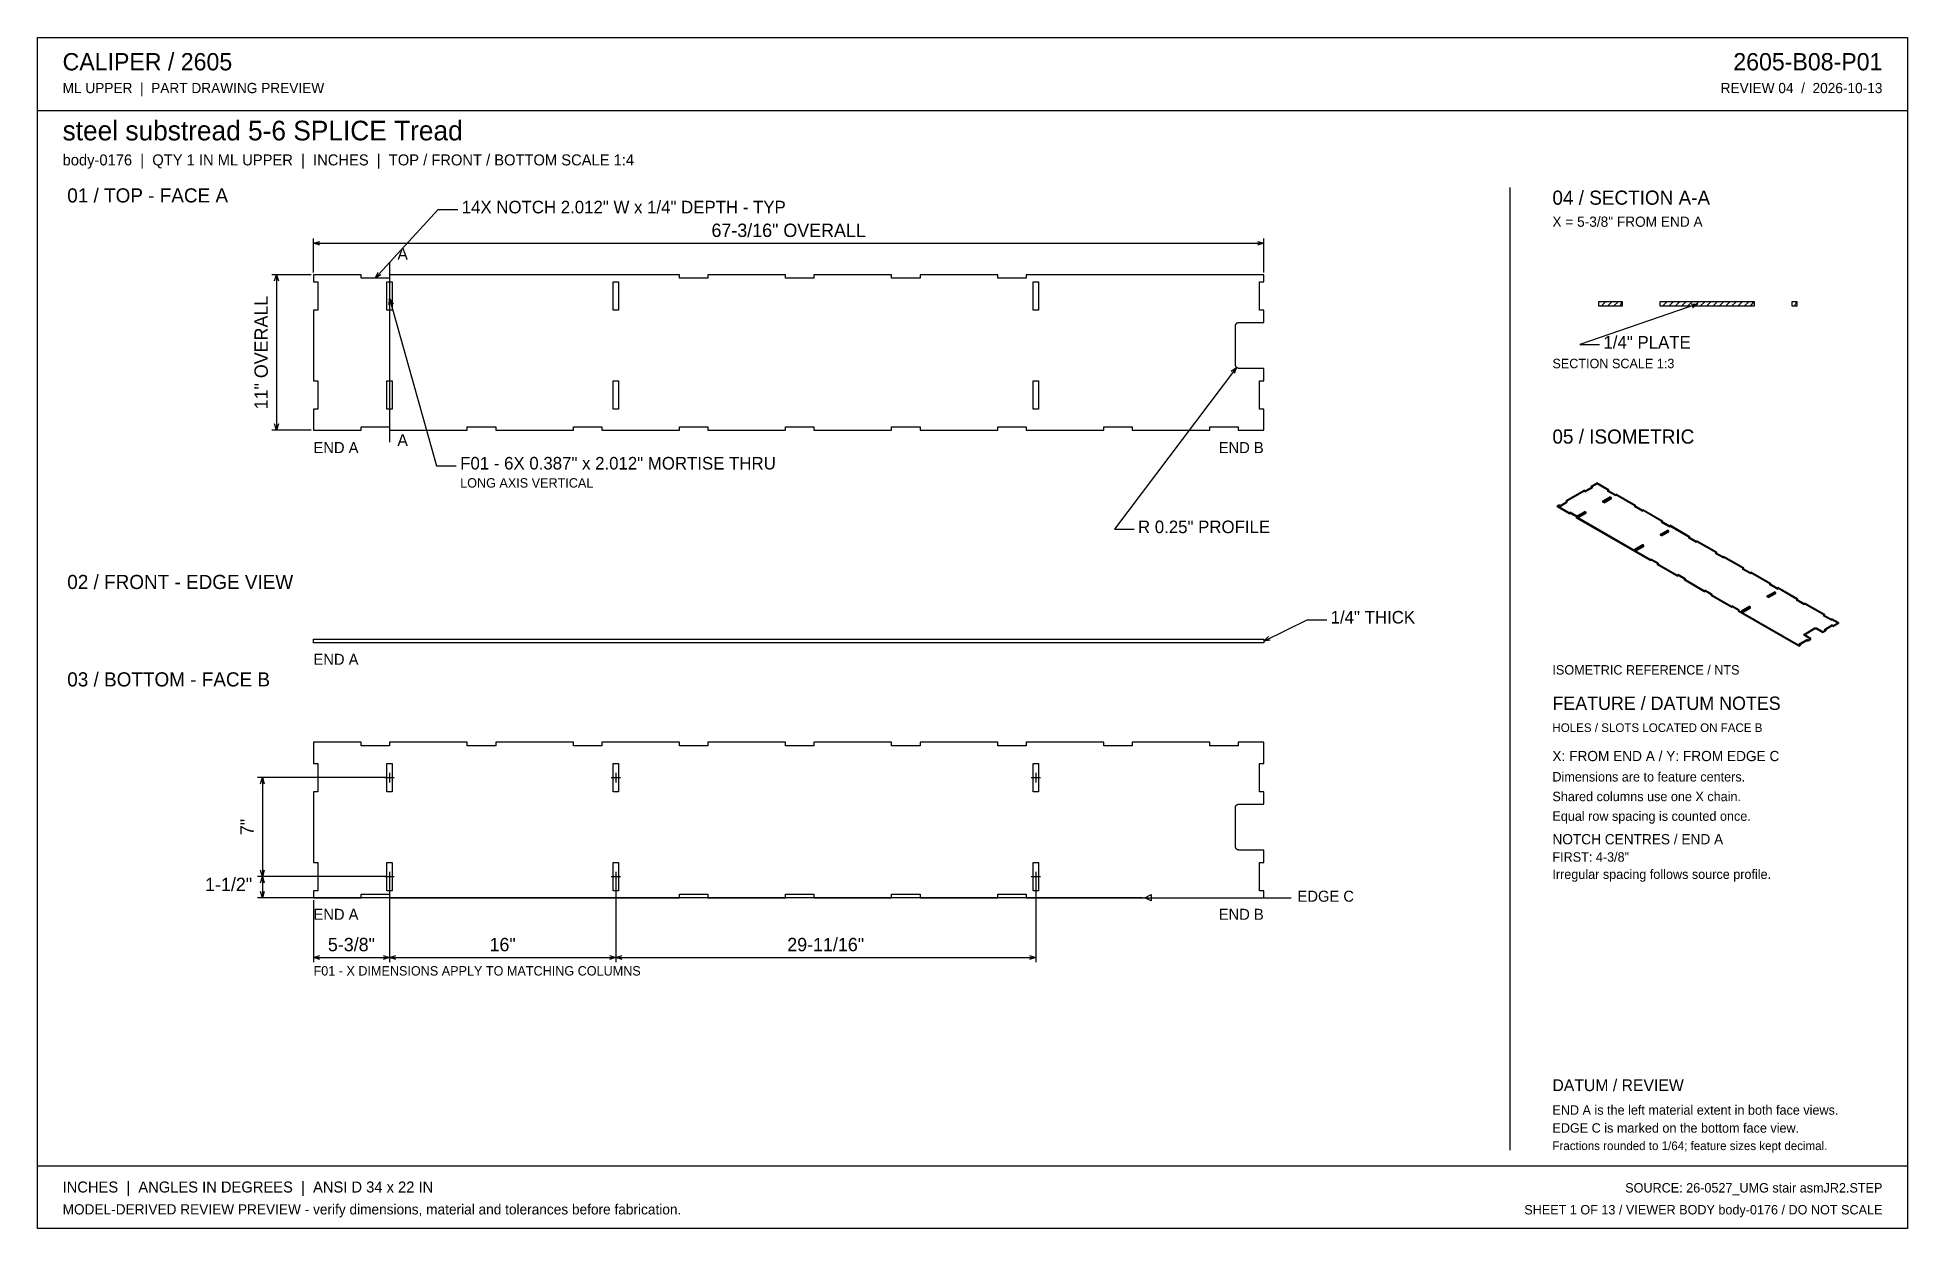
# Model space of a CAD drawing. Header units: inches. Extents: x 2 to 134, y 2 to 86.
import ezdxf
from ezdxf.enums import TextEntityAlignment as Align

# ---------------------------------------------------------------- set-up
doc = ezdxf.new("R2010")
doc.units = ezdxf.units.IN
doc.header["$MEASUREMENT"] = 0

msp = doc.modelspace()

# ---------------------------------------------------------------- linework, layer by layer
at = {"layer": 'ANNOTATION'}
for p, q in [((25.78, 69.08), (30.23, 73.94)), ((30.23, 73.94), (31.61, 73.94)), ((21.41, 69.5), (21.41, 71.89)), ((21.41, 71.56), (21.85, 71.69)), ((21.41, 71.56), (88.59, 71.56)), ((21.85, 71.42), (21.41, 71.56)), ((88.15, 71.69), (88.59, 71.56)), ((88.59, 71.56), (88.15, 71.42)), ((88.59, 69.5), (88.59, 71.89)), ((26.78, 70.22), (26.78, 57.5)), ((21.24, 69.33), (18.46, 69.33)), ((18.66, 68.89), (18.8, 69.33)), ((18.8, 69.33), (18.8, 58.33)), ((18.8, 69.33), (18.93, 68.89)), ((25.78, 69.08), (25.98, 69.51)), ((26.18, 69.32), (25.78, 69.08)), ((26.77, 67.17), (26.78, 67.64)), ((26.78, 67.64), (30.11, 55.83)), ((26.78, 67.64), (27.04, 67.25)), ((119.28, 67.28), (110.94, 64.39)), ((118.81, 67.26), (119.28, 67.28)), ((119.28, 67.28), (118.9, 67)), ((110.94, 64.39), (112.33, 64.39)), ((86.67, 62.78), (78.04, 51.33)), ((86.29, 62.51), (86.67, 62.78)), ((86.67, 62.78), (86.51, 62.34)), ((21.24, 58.33), (18.46, 58.33)), ((18.8, 58.33), (18.66, 58.78)), ((18.93, 58.78), (18.8, 58.33)), ((30.11, 55.83), (31.5, 55.83)), ((78.04, 51.33), (79.43, 51.33)), ((88.59, 43.43), (91.65, 44.94)), ((88.59, 43.43), (88.93, 43.75)), ((91.65, 44.94), (93.04, 44.94)), ((89.05, 43.5), (88.59, 43.43)), ((26.61, 33.78), (17.46, 33.78)), ((17.66, 33.33), (17.8, 33.78)), ((17.8, 33.78), (17.8, 26.78)), ((17.8, 33.78), (17.93, 33.33)), ((26.45, 33.78), (27.11, 33.78)), ((26.78, 34.11), (26.78, 33.44)), ((42.45, 33.78), (43.11, 33.78)), ((42.78, 34.11), (42.78, 33.44)), ((72.14, 33.78), (72.8, 33.78)), ((72.47, 34.11), (72.47, 33.44)), ((26.61, 26.78), (17.46, 26.78)), ((26.61, 26.78), (17.46, 26.78)), ((17.8, 26.78), (17.66, 27.22)), ((17.66, 26.33), (17.8, 26.78)), ((17.93, 27.22), (17.8, 26.78)), ((17.8, 26.78), (17.8, 25.28)), ((17.8, 26.78), (17.93, 26.33)), ((26.45, 26.78), (27.11, 26.78)), ((26.78, 27.11), (26.78, 26.44)), ((26.78, 26.61), (26.78, 20.72)), ((26.78, 26.61), (26.78, 20.72)), ((42.45, 26.78), (43.11, 26.78)), ((42.78, 27.11), (42.78, 26.44)), ((42.78, 26.61), (42.78, 20.72)), ((42.78, 26.61), (42.78, 20.72)), ((72.14, 26.78), (72.8, 26.78)), ((72.47, 27.11), (72.47, 26.44)), ((72.47, 26.61), (72.47, 20.72)), ((80.02, 25.28), (17.46, 25.28)), ((17.8, 25.28), (17.66, 25.72)), ((17.93, 25.72), (17.8, 25.28)), ((80.19, 25.28), (80.63, 25.5)), ((80.19, 25.28), (90.54, 25.28)), ((80.63, 25.06), (80.19, 25.28)), ((80.63, 25.5), (80.63, 25.06)), ((21.41, 25.11), (21.41, 20.72)), ((21.41, 21.06), (21.85, 21.19)), ((26.34, 21.19), (26.78, 21.06)), ((26.78, 21.06), (27.23, 21.19)), ((42.34, 21.19), (42.78, 21.06)), ((42.78, 21.06), (43.23, 21.19)), ((72.02, 21.19), (72.47, 21.06)), ((21.41, 21.06), (26.78, 21.06)), ((21.85, 20.92), (21.41, 21.06)), ((26.78, 21.06), (26.34, 20.92)), ((26.78, 21.06), (42.78, 21.06)), ((27.23, 20.92), (26.78, 21.06)), ((42.78, 21.06), (42.34, 20.92)), ((42.78, 21.06), (72.47, 21.06)), ((43.23, 20.92), (42.78, 21.06)), ((72.47, 21.06), (72.02, 20.92))]:
    msp.add_line(p, q, dxfattribs=at)
at = {"layer": 'OUTLINE'}
for p, q in [((1.89, 86.11), (134.11, 86.11)), ((1.89, 1.89), (1.89, 86.11)), ((134.11, 86.11), (134.11, 1.89)), ((1.89, 80.94), (134.11, 80.94)), ((106, 75.5), (106, 7.44)), ((24.78, 69.33), (21.41, 69.33)), ((21.41, 69.33), (21.41, 68.84)), ((21.41, 68.84), (21.72, 68.84)), ((21.72, 68.84), (21.72, 66.83)), ((24.78, 69.08), (24.78, 69.33)), ((26.79, 69.08), (24.78, 69.08)), ((26.59, 66.83), (26.59, 68.84)), ((26.59, 68.84), (26.97, 68.84)), ((47.28, 69.33), (26.79, 69.33)), ((26.79, 69.33), (26.79, 69.08)), ((26.97, 68.84), (26.97, 66.83)), ((42.59, 66.83), (42.59, 68.84)), ((42.59, 68.84), (42.97, 68.84)), ((42.97, 68.84), (42.97, 66.83)), ((47.28, 69.08), (47.28, 69.33)), ((49.29, 69.08), (47.28, 69.08)), ((54.78, 69.33), (49.29, 69.33)), ((49.29, 69.33), (49.29, 69.08)), ((54.78, 69.08), (54.78, 69.33)), ((56.79, 69.08), (54.78, 69.08)), ((62.28, 69.33), (56.79, 69.33)), ((56.79, 69.33), (56.79, 69.08)), ((62.28, 69.08), (62.28, 69.33)), ((64.29, 69.08), (62.28, 69.08)), ((69.78, 69.33), (64.29, 69.33)), ((64.29, 69.33), (64.29, 69.08)), ((69.78, 69.08), (69.78, 69.33)), ((71.79, 69.08), (69.78, 69.08)), ((88.59, 69.33), (71.79, 69.33)), ((71.79, 69.33), (71.79, 69.08)), ((72.28, 66.83), (72.28, 68.84)), ((72.28, 68.84), (72.66, 68.84)), ((72.66, 68.84), (72.66, 66.83)), ((88.28, 66.83), (88.28, 68.84)), ((88.28, 68.84), (88.59, 68.84)), ((88.59, 68.84), (88.59, 69.33)), ((112.28, 67.44), (113.94, 67.44)), ((112.28, 67.11), (112.28, 67.44)), ((112.44, 67.11), (112.78, 67.44)), ((112.89, 67.11), (113.22, 67.44)), ((113.33, 67.11), (113.67, 67.44)), ((113.78, 67.11), (113.94, 67.44)), ((113.94, 67.44), (113.94, 67.11)), ((116.62, 67.44), (123.27, 67.44)), ((116.62, 67.11), (116.62, 67.44)), ((116.79, 67.11), (117.12, 67.44)), ((117.23, 67.11), (117.56, 67.44)), ((117.67, 67.11), (118.01, 67.44)), ((118.12, 67.11), (118.45, 67.44)), ((118.56, 67.11), (118.9, 67.44)), ((119.01, 67.11), (119.34, 67.44)), ((119.45, 67.11), (119.79, 67.44)), ((119.9, 67.11), (120.23, 67.44)), ((120.34, 67.11), (120.67, 67.44)), ((120.79, 67.11), (121.12, 67.44)), ((121.23, 67.11), (121.56, 67.44)), ((121.67, 67.11), (122.01, 67.44)), ((122.12, 67.11), (122.45, 67.44)), ((122.56, 67.11), (122.9, 67.44)), ((123.01, 67.11), (123.27, 67.44)), ((123.27, 67.44), (123.27, 67.11)), ((125.95, 67.44), (126.28, 67.44)), ((125.95, 67.11), (125.95, 67.44)), ((126.12, 67.11), (126.28, 67.44)), ((126.28, 67.44), (126.28, 67.11)), ((21.72, 66.83), (21.41, 66.83)), ((21.41, 66.83), (21.41, 61.84)), ((26.97, 66.83), (26.59, 66.83)), ((42.97, 66.83), (42.59, 66.83)), ((72.66, 66.83), (72.28, 66.83)), ((88.59, 66.83), (88.28, 66.83)), ((88.59, 65.96), (88.59, 66.83)), ((113.94, 67.11), (112.28, 67.11)), ((123.27, 67.11), (116.62, 67.11)), ((126.28, 67.11), (125.95, 67.11)), ((86.59, 65.73), (86.6, 65.74)), ((86.59, 65.72), (86.59, 65.73)), ((86.59, 65.73), (86.59, 65.73)), ((86.59, 65.71), (86.59, 65.72)), ((86.59, 62.96), (86.59, 65.71)), ((86.59, 65.71), (86.59, 65.71)), ((86.6, 65.78), (86.61, 65.79)), ((86.6, 65.77), (86.6, 65.78)), ((86.6, 65.78), (86.6, 65.78)), ((86.6, 65.76), (86.6, 65.77)), ((86.6, 65.75), (86.6, 65.76)), ((86.6, 65.76), (86.6, 65.76)), ((86.6, 65.74), (86.6, 65.75)), ((86.6, 65.75), (86.6, 65.75)), ((86.61, 65.8), (86.62, 65.81)), ((86.61, 65.79), (86.61, 65.8)), ((86.61, 65.8), (86.61, 65.8)), ((86.61, 65.79), (86.61, 65.79)), ((86.62, 65.82), (86.62, 65.83)), ((86.62, 65.83), (86.63, 65.83)), ((86.62, 65.81), (86.62, 65.82)), ((86.62, 65.82), (86.62, 65.82)), ((86.63, 65.84), (86.64, 65.85)), ((86.63, 65.83), (86.63, 65.84)), ((86.63, 65.84), (86.63, 65.84)), ((86.64, 65.85), (86.64, 65.86)), ((86.64, 65.86), (86.65, 65.86)), ((86.64, 65.85), (86.64, 65.85)), ((86.65, 65.87), (86.66, 65.88)), ((86.65, 65.86), (86.65, 65.87)), ((86.65, 65.87), (86.65, 65.87)), ((86.66, 65.88), (86.67, 65.89)), ((86.66, 65.88), (86.66, 65.88)), ((86.67, 65.89), (86.67, 65.89)), ((86.67, 65.89), (86.68, 65.89)), ((86.68, 65.89), (86.68, 65.9)), ((86.68, 65.9), (86.69, 65.9)), ((86.69, 65.9), (86.69, 65.91)), ((86.69, 65.91), (86.69, 65.91)), ((86.69, 65.91), (86.7, 65.91)), ((86.7, 65.91), (86.7, 65.92)), ((86.7, 65.92), (86.71, 65.92)), ((86.71, 65.92), (86.72, 65.92)), ((86.72, 65.92), (86.72, 65.93)), ((86.72, 65.93), (86.73, 65.93)), ((86.73, 65.93), (86.73, 65.93)), ((86.73, 65.93), (86.74, 65.93)), ((86.74, 65.93), (86.74, 65.94)), ((86.74, 65.94), (86.75, 65.94)), ((86.75, 65.94), (86.75, 65.94)), ((86.75, 65.94), (86.76, 65.94)), ((86.76, 65.94), (86.77, 65.95)), ((86.77, 65.95), (86.77, 65.95)), ((86.77, 65.95), (86.78, 65.95)), ((86.78, 65.95), (86.78, 65.95)), ((86.78, 65.95), (86.79, 65.95)), ((86.79, 65.95), (86.79, 65.95)), ((86.79, 65.95), (86.8, 65.95)), ((86.8, 65.95), (86.81, 65.96)), ((86.81, 65.96), (86.81, 65.96)), ((86.81, 65.96), (86.82, 65.96)), ((86.82, 65.96), (86.83, 65.96)), ((86.83, 65.96), (86.83, 65.96)), ((86.83, 65.96), (86.84, 65.96)), ((86.84, 65.96), (86.84, 65.96)), ((86.84, 65.96), (88.59, 65.96)), ((86.59, 62.95), (86.59, 62.96)), ((86.59, 62.94), (86.59, 62.95)), ((86.59, 62.95), (86.59, 62.95)), ((86.59, 62.93), (86.59, 62.94)), ((86.6, 62.93), (86.59, 62.93)), ((86.6, 62.92), (86.6, 62.93)), ((86.6, 62.91), (86.6, 62.92)), ((86.6, 62.92), (86.6, 62.92)), ((86.6, 62.9), (86.6, 62.91)), ((86.6, 62.89), (86.6, 62.9)), ((86.6, 62.9), (86.6, 62.9)), ((86.61, 62.88), (86.6, 62.89)), ((86.6, 62.89), (86.6, 62.89)), ((86.61, 62.87), (86.61, 62.88)), ((86.61, 62.86), (86.61, 62.87)), ((86.61, 62.87), (86.61, 62.87)), ((86.62, 62.86), (86.61, 62.86)), ((86.62, 62.85), (86.62, 62.86)), ((86.62, 62.84), (86.62, 62.85)), ((86.62, 62.85), (86.62, 62.85)), ((86.63, 62.84), (86.62, 62.84)), ((86.63, 62.83), (86.63, 62.84)), ((86.63, 62.82), (86.63, 62.83)), ((86.64, 62.82), (86.63, 62.82)), ((86.64, 62.81), (86.64, 62.82)), ((86.65, 62.8), (86.64, 62.81)), ((86.64, 62.81), (86.64, 62.81)), ((86.66, 62.79), (86.65, 62.8)), ((86.65, 62.8), (86.65, 62.8)), ((86.65, 62.8), (86.65, 62.8)), ((86.67, 62.78), (86.66, 62.79)), ((86.66, 62.79), (86.66, 62.79)), ((86.68, 62.77), (86.67, 62.78)), ((86.67, 62.78), (86.67, 62.78)), ((86.69, 62.77), (86.68, 62.77)), ((86.68, 62.77), (86.68, 62.77)), ((86.69, 62.76), (86.69, 62.77)), ((86.7, 62.75), (86.69, 62.76)), ((86.69, 62.76), (86.69, 62.76)), ((86.71, 62.75), (86.7, 62.75)), ((86.7, 62.75), (86.7, 62.75)), ((86.72, 62.74), (86.71, 62.75)), ((86.73, 62.74), (86.72, 62.74)), ((86.72, 62.74), (86.72, 62.74)), ((86.74, 62.73), (86.73, 62.74)), ((86.73, 62.74), (86.73, 62.74)), ((86.75, 62.73), (86.74, 62.73)), ((86.74, 62.73), (86.74, 62.73)), ((86.76, 62.72), (86.75, 62.73)), ((86.75, 62.73), (86.75, 62.73)), ((86.77, 62.72), (86.76, 62.72)), ((86.78, 62.72), (86.77, 62.72)), ((86.77, 62.72), (86.77, 62.72)), ((86.79, 62.71), (86.78, 62.72)), ((86.78, 62.72), (86.78, 62.72)), ((86.8, 62.71), (86.79, 62.71)), ((86.79, 62.71), (86.79, 62.71)), ((86.81, 62.71), (86.8, 62.71)), ((86.82, 62.71), (86.81, 62.71)), ((86.81, 62.71), (86.81, 62.71)), ((86.83, 62.71), (86.82, 62.71)), ((86.84, 62.71), (86.83, 62.71)), ((86.83, 62.71), (86.83, 62.71)), ((88.59, 62.71), (86.84, 62.71)), ((86.84, 62.71), (86.84, 62.71)), ((88.59, 61.84), (88.59, 62.71)), ((21.41, 61.84), (21.72, 61.84)), ((21.72, 61.84), (21.72, 59.83)), ((26.59, 59.83), (26.59, 61.84)), ((26.59, 61.84), (26.97, 61.84)), ((26.97, 61.84), (26.97, 59.83)), ((42.59, 59.83), (42.59, 61.84)), ((42.59, 61.84), (42.97, 61.84)), ((42.97, 61.84), (42.97, 59.83)), ((72.28, 59.83), (72.28, 61.84)), ((72.28, 61.84), (72.66, 61.84)), ((72.66, 61.84), (72.66, 59.83)), ((88.28, 59.83), (88.28, 61.84)), ((88.28, 61.84), (88.59, 61.84)), ((21.72, 59.83), (21.41, 59.83)), ((21.41, 59.83), (21.41, 58.33)), ((26.97, 59.83), (26.59, 59.83)), ((42.97, 59.83), (42.59, 59.83)), ((72.66, 59.83), (72.28, 59.83)), ((88.59, 59.83), (88.28, 59.83)), ((88.59, 58.33), (88.59, 59.83)), ((21.41, 58.33), (24.78, 58.33)), ((24.78, 58.33), (24.78, 58.58)), ((24.78, 58.58), (26.79, 58.58)), ((26.79, 58.58), (26.79, 58.33)), ((26.79, 58.33), (32.28, 58.33)), ((32.28, 58.33), (32.28, 58.58)), ((32.28, 58.58), (34.29, 58.58)), ((34.29, 58.58), (34.29, 58.33)), ((34.29, 58.33), (39.78, 58.33)), ((39.78, 58.33), (39.78, 58.58)), ((39.78, 58.58), (41.79, 58.58)), ((41.79, 58.58), (41.79, 58.33)), ((41.79, 58.33), (47.28, 58.33)), ((47.28, 58.33), (47.28, 58.58)), ((47.28, 58.58), (49.29, 58.58)), ((49.29, 58.58), (49.29, 58.33)), ((49.29, 58.33), (54.78, 58.33)), ((54.78, 58.33), (54.78, 58.58)), ((54.78, 58.58), (56.79, 58.58)), ((56.79, 58.58), (56.79, 58.33)), ((56.79, 58.33), (62.28, 58.33)), ((62.28, 58.33), (62.28, 58.58)), ((62.28, 58.58), (64.29, 58.58)), ((64.29, 58.58), (64.29, 58.33)), ((64.29, 58.33), (69.78, 58.33)), ((69.78, 58.33), (69.78, 58.58)), ((69.78, 58.58), (71.79, 58.58)), ((71.79, 58.58), (71.79, 58.33)), ((71.79, 58.33), (77.28, 58.33)), ((77.28, 58.33), (77.28, 58.58)), ((77.28, 58.58), (79.29, 58.58)), ((79.29, 58.58), (79.29, 58.33)), ((79.29, 58.33), (84.78, 58.33)), ((84.78, 58.33), (84.78, 58.58)), ((84.78, 58.58), (86.79, 58.58)), ((86.79, 58.58), (86.79, 58.33)), ((86.79, 58.33), (88.59, 58.33)), ((111.32, 54.05), (111.83, 54.35)), ((111.32, 53.98), (111.83, 54.27)), ((111.75, 54.39), (112.13, 54.61)), ((111.75, 54.32), (112.13, 54.54)), ((111.75, 54.39), (111.75, 54.32)), ((111.83, 54.35), (111.75, 54.39)), ((111.83, 54.27), (111.75, 54.32)), ((111.83, 54.27), (111.83, 54.35)), ((112.99, 54.12), (112.13, 54.61)), ((112.13, 54.61), (112.13, 54.54)), ((112.99, 54.04), (112.13, 54.54)), ((109.33, 53), (109.46, 53.07)), ((109.33, 53), (109.33, 52.92)), ((109.33, 52.92), (109.46, 53)), ((110.19, 52.5), (109.33, 53)), ((110.19, 52.43), (109.33, 52.92)), ((109.46, 53.07), (109.46, 53)), ((109.54, 53.02), (109.46, 53.07)), ((109.54, 52.95), (109.46, 53)), ((109.54, 53.02), (110.05, 53.32)), ((109.54, 52.95), (110.05, 53.24)), ((109.54, 52.95), (109.54, 53.02)), ((109.97, 53.36), (111.24, 54.1)), ((109.97, 53.29), (111.24, 54.02)), ((110.05, 53.32), (109.97, 53.36)), ((109.97, 53.36), (109.97, 53.29)), ((110.05, 53.24), (109.97, 53.29)), ((110.05, 53.24), (110.05, 53.32)), ((111.24, 54.1), (111.24, 54.02)), ((111.32, 54.05), (111.24, 54.1)), ((111.32, 53.98), (111.24, 54.02)), ((111.32, 53.98), (111.32, 54.05)), ((112.56, 53.34), (113.07, 53.63)), ((112.56, 53.26), (113.07, 53.56)), ((112.56, 53.26), (112.56, 53.34)), ((112.66, 53.28), (112.56, 53.34)), ((112.66, 53.21), (112.56, 53.26)), ((112.66, 53.28), (113.17, 53.57)), ((112.66, 53.21), (113.17, 53.5)), ((112.66, 53.21), (112.66, 53.28)), ((112.92, 54.08), (112.99, 54.12)), ((112.92, 54.01), (112.92, 54.08)), ((113.44, 53.78), (112.92, 54.08)), ((112.92, 54.01), (112.99, 54.04)), ((113.44, 53.71), (112.92, 54.01)), ((112.99, 54.04), (112.99, 54.12)), ((113.17, 53.57), (113.07, 53.63)), ((113.07, 53.56), (113.07, 53.63)), ((113.17, 53.5), (113.07, 53.56)), ((113.17, 53.5), (113.17, 53.57)), ((113.44, 53.78), (113.5, 53.82)), ((113.44, 53.71), (113.44, 53.78)), ((113.44, 53.71), (113.5, 53.75)), ((113.5, 53.75), (113.5, 53.82)), ((114.9, 53.02), (113.5, 53.82)), ((114.9, 52.94), (113.5, 53.75)), ((114.83, 52.98), (114.9, 53.02)), ((115.34, 52.68), (114.83, 52.98)), ((114.83, 52.91), (114.83, 52.98)), ((114.83, 52.91), (114.9, 52.94)), ((115.34, 52.61), (114.83, 52.91)), ((114.9, 52.94), (114.9, 53.02)), ((110.19, 52.5), (110.25, 52.54)), ((110.19, 52.43), (110.19, 52.5)), ((110.19, 52.43), (110.25, 52.46)), ((110.25, 52.46), (110.25, 52.54)), ((110.77, 52.24), (110.25, 52.54)), ((110.77, 52.17), (110.25, 52.46)), ((110.7, 52.21), (110.77, 52.24)), ((115.91, 49.2), (110.7, 52.21)), ((110.7, 52.13), (110.7, 52.21)), ((110.7, 52.13), (110.77, 52.17)), ((115.91, 49.12), (110.7, 52.13)), ((110.77, 52.17), (110.77, 52.24)), ((110.78, 52.31), (111.29, 52.6)), ((110.78, 52.23), (111.29, 52.53)), ((110.78, 52.23), (110.78, 52.31)), ((110.88, 52.25), (110.78, 52.31)), ((110.88, 52.18), (110.78, 52.23)), ((110.88, 52.25), (111.39, 52.55)), ((110.88, 52.18), (111.39, 52.47)), ((110.88, 52.18), (110.88, 52.25)), ((111.29, 52.53), (111.29, 52.6)), ((111.39, 52.55), (111.29, 52.6)), ((111.39, 52.47), (111.29, 52.53)), ((111.39, 52.47), (111.39, 52.55)), ((115.34, 52.68), (115.41, 52.72)), ((115.34, 52.61), (115.34, 52.68)), ((115.34, 52.61), (115.41, 52.65)), ((116.8, 51.91), (115.41, 52.72)), ((115.41, 52.65), (115.41, 52.72)), ((116.8, 51.84), (115.41, 52.65)), ((116.74, 51.88), (116.8, 51.91)), ((116.74, 51.8), (116.74, 51.88)), ((117.25, 51.58), (116.74, 51.88)), ((116.74, 51.8), (116.8, 51.84)), ((117.25, 51.51), (116.74, 51.8)), ((116.8, 51.84), (116.8, 51.91)), ((117.25, 51.58), (117.32, 51.62)), ((117.25, 51.51), (117.25, 51.58)), ((117.32, 51.54), (117.32, 51.62)), ((118.71, 50.81), (117.32, 51.62)), ((114.85, 49.96), (115.36, 50.25)), ((115.36, 50.18), (115.36, 50.25)), ((115.46, 50.2), (115.36, 50.25)), ((116.63, 50.99), (117.14, 51.28)), ((116.63, 50.91), (117.14, 51.21)), ((116.73, 50.93), (116.63, 50.99)), ((116.63, 50.91), (116.63, 50.99)), ((116.73, 50.86), (116.63, 50.91)), ((116.73, 50.93), (117.24, 51.22)), ((116.73, 50.86), (117.24, 51.15)), ((116.73, 50.86), (116.73, 50.93)), ((117.24, 51.22), (117.14, 51.28)), ((117.14, 51.21), (117.14, 51.28)), ((117.24, 51.15), (117.14, 51.21)), ((117.24, 51.15), (117.24, 51.22)), ((117.25, 51.51), (117.32, 51.54)), ((118.71, 50.74), (117.32, 51.54)), ((118.65, 50.78), (118.71, 50.81)), ((119.16, 50.48), (118.65, 50.78)), ((118.65, 50.7), (118.65, 50.78)), ((118.65, 50.7), (118.71, 50.74)), ((119.16, 50.41), (118.65, 50.7)), ((118.71, 50.74), (118.71, 50.81)), ((119.16, 50.48), (119.22, 50.52)), ((119.16, 50.41), (119.16, 50.48)), ((119.16, 50.41), (119.22, 50.44)), ((120.62, 49.71), (119.22, 50.52)), ((119.22, 50.44), (119.22, 50.52)), ((120.62, 49.64), (119.22, 50.44)), ((114.85, 49.88), (115.36, 50.18)), ((114.95, 49.9), (114.85, 49.96)), ((114.85, 49.88), (114.85, 49.96)), ((114.95, 49.83), (114.85, 49.88)), ((114.95, 49.9), (115.46, 50.2)), ((114.95, 49.83), (115.46, 50.12)), ((114.95, 49.83), (114.95, 49.9)), ((115.46, 50.12), (115.36, 50.18)), ((115.46, 50.12), (115.46, 50.2)), ((115.91, 49.2), (115.98, 49.23)), ((115.91, 49.12), (115.91, 49.2)), ((115.91, 49.12), (115.98, 49.16)), ((116.49, 48.94), (115.98, 49.23)), ((115.98, 49.16), (115.98, 49.23)), ((116.49, 48.86), (115.98, 49.16)), ((116.43, 48.9), (116.49, 48.94)), ((116.49, 48.86), (116.49, 48.94)), ((120.56, 49.67), (120.62, 49.71)), ((120.56, 49.6), (120.56, 49.67)), ((121.07, 49.38), (120.56, 49.67)), ((120.56, 49.6), (120.62, 49.64)), ((121.07, 49.31), (120.56, 49.6)), ((120.62, 49.64), (120.62, 49.71)), ((121.07, 49.38), (121.13, 49.42)), ((121.07, 49.31), (121.07, 49.38)), ((121.07, 49.31), (121.13, 49.34)), ((122.53, 48.61), (121.13, 49.42)), ((121.13, 49.34), (121.13, 49.42)), ((122.53, 48.54), (121.13, 49.34)), ((117.82, 48.1), (116.43, 48.9)), ((116.43, 48.83), (116.43, 48.9)), ((116.43, 48.83), (116.49, 48.86)), ((117.82, 48.02), (116.43, 48.83)), ((117.82, 48.1), (117.89, 48.13)), ((117.82, 48.02), (117.82, 48.1)), ((117.82, 48.02), (117.89, 48.06)), ((118.4, 47.84), (117.89, 48.13)), ((117.89, 48.06), (117.89, 48.13)), ((118.4, 47.76), (117.89, 48.06)), ((118.33, 47.8), (118.4, 47.84)), ((119.73, 46.99), (118.33, 47.8)), ((118.33, 47.73), (118.33, 47.8)), ((118.33, 47.73), (118.4, 47.76)), ((119.73, 46.92), (118.33, 47.73)), ((118.4, 47.76), (118.4, 47.84)), ((122.46, 48.57), (122.53, 48.61)), ((122.46, 48.5), (122.46, 48.57)), ((122.98, 48.28), (122.46, 48.57)), ((122.46, 48.5), (122.53, 48.54)), ((122.98, 48.2), (122.46, 48.5)), ((122.53, 48.54), (122.53, 48.61)), ((122.98, 48.28), (123.04, 48.31)), ((122.98, 48.2), (122.98, 48.28)), ((122.98, 48.2), (123.04, 48.24)), ((123.04, 48.24), (123.04, 48.31)), ((124.44, 47.51), (123.04, 48.31)), ((124.44, 47.43), (123.04, 48.24)), ((119.73, 46.99), (119.79, 47.03)), ((119.73, 46.92), (119.73, 46.99)), ((119.73, 46.92), (119.79, 46.96)), ((119.79, 46.96), (119.79, 47.03)), ((120.3, 46.74), (119.79, 47.03)), ((120.3, 46.66), (119.79, 46.96)), ((120.24, 46.7), (120.3, 46.74)), ((120.24, 46.62), (120.24, 46.7)), ((121.64, 45.89), (120.24, 46.7)), ((120.24, 46.62), (120.3, 46.66)), ((121.64, 45.82), (120.24, 46.62)), ((120.3, 46.66), (120.3, 46.74)), ((124.18, 46.63), (124.69, 46.92)), ((124.18, 46.55), (124.69, 46.85)), ((124.18, 46.55), (124.18, 46.63)), ((124.28, 46.57), (124.18, 46.63)), ((124.28, 46.5), (124.18, 46.55)), ((124.28, 46.57), (124.79, 46.86)), ((124.28, 46.5), (124.79, 46.79)), ((124.28, 46.5), (124.28, 46.57)), ((124.37, 47.47), (124.44, 47.51)), ((124.37, 47.4), (124.37, 47.47)), ((124.88, 47.18), (124.37, 47.47)), ((124.37, 47.4), (124.44, 47.43)), ((124.88, 47.1), (124.37, 47.4)), ((124.44, 47.43), (124.44, 47.51)), ((124.79, 46.86), (124.69, 46.92)), ((124.69, 46.85), (124.69, 46.92)), ((124.79, 46.79), (124.69, 46.85)), ((124.79, 46.79), (124.79, 46.86)), ((124.88, 47.18), (124.95, 47.21)), ((124.88, 47.1), (124.88, 47.18)), ((124.88, 47.1), (124.95, 47.14)), ((124.95, 47.14), (124.95, 47.21)), ((126.34, 46.41), (124.95, 47.21)), ((126.34, 46.33), (124.95, 47.14)), ((126.28, 46.37), (126.34, 46.41)), ((126.79, 46.07), (126.28, 46.37)), ((126.28, 46.3), (126.28, 46.37)), ((126.28, 46.3), (126.34, 46.33)), ((126.79, 46), (126.28, 46.3)), ((126.34, 46.33), (126.34, 46.41)), ((121.64, 45.89), (121.7, 45.93)), ((121.64, 45.82), (121.64, 45.89)), ((121.64, 45.82), (121.7, 45.86)), ((121.7, 45.86), (121.7, 45.93)), ((122.21, 45.63), (121.7, 45.93)), ((122.21, 45.56), (121.7, 45.86)), ((122.15, 45.6), (122.21, 45.63)), ((122.15, 45.52), (122.15, 45.6)), ((126.42, 43.13), (122.15, 45.6)), ((122.15, 45.52), (122.21, 45.56)), ((126.42, 43.06), (122.15, 45.52)), ((122.21, 45.56), (122.21, 45.63)), ((122.4, 45.6), (122.91, 45.89)), ((122.4, 45.52), (122.91, 45.82)), ((122.5, 45.54), (122.4, 45.6)), ((122.4, 45.52), (122.4, 45.6)), ((122.5, 45.47), (122.4, 45.52)), ((122.5, 45.54), (123.01, 45.84)), ((122.5, 45.47), (123.01, 45.76)), ((122.5, 45.47), (122.5, 45.54)), ((122.91, 45.82), (122.91, 45.89)), ((123.01, 45.84), (122.91, 45.89)), ((123.01, 45.76), (122.91, 45.82)), ((123.01, 45.76), (123.01, 45.84)), ((126.79, 46.07), (126.85, 46.11)), ((126.79, 46), (126.79, 46.07)), ((126.79, 46), (126.85, 46.04)), ((128.25, 45.3), (126.85, 46.11)), ((126.85, 46.04), (126.85, 46.11)), ((128.25, 45.23), (126.85, 46.04)), ((128.19, 45.27), (128.25, 45.3)), ((128.7, 44.97), (128.19, 45.27)), ((128.19, 45.19), (128.19, 45.27)), ((128.19, 45.19), (128.25, 45.23)), ((128.7, 44.9), (128.19, 45.19)), ((128.25, 45.23), (128.25, 45.3)), ((128.7, 44.97), (128.76, 45.01)), ((128.7, 44.9), (128.7, 44.97)), ((129.22, 44.74), (128.76, 45.01)), ((128.76, 44.94), (128.76, 45.01)), ((126.81, 43.92), (126.81, 43.93)), ((126.81, 43.93), (126.81, 43.93)), ((126.81, 43.93), (126.81, 43.93)), ((126.81, 43.93), (126.81, 43.93)), ((126.81, 43.93), (126.81, 43.93)), ((126.81, 43.93), (126.81, 43.93)), ((126.81, 43.93), (126.81, 43.93)), ((126.81, 43.93), (126.82, 43.93)), ((126.81, 43.91), (126.81, 43.92)), ((126.81, 43.92), (126.81, 43.92)), ((126.81, 43.92), (126.81, 43.92)), ((126.81, 43.92), (126.81, 43.92)), ((126.81, 43.92), (126.81, 43.92)), ((126.81, 43.92), (126.81, 43.92)), ((126.81, 43.92), (126.81, 43.92)), ((126.81, 43.92), (126.81, 43.92)), ((126.81, 43.9), (126.81, 43.91)), ((126.81, 43.91), (126.81, 43.91)), ((126.81, 43.91), (126.81, 43.91)), ((126.81, 43.91), (126.81, 43.91)), ((126.81, 43.91), (126.81, 43.91)), ((126.81, 43.91), (126.81, 43.91)), ((126.81, 43.91), (126.81, 43.91)), ((126.81, 43.91), (126.81, 43.91)), ((126.82, 43.9), (126.81, 43.9)), ((126.81, 43.9), (126.81, 43.9)), ((126.81, 43.85), (126.81, 43.86)), ((126.81, 43.86), (126.81, 43.86)), ((126.81, 43.86), (126.81, 43.86)), ((126.81, 43.86), (126.81, 43.86)), ((126.81, 43.86), (126.82, 43.86)), ((126.81, 43.84), (126.81, 43.85)), ((126.81, 43.85), (126.81, 43.85)), ((126.81, 43.85), (126.81, 43.85)), ((126.81, 43.85), (126.81, 43.85)), ((126.81, 43.85), (126.81, 43.85)), ((126.81, 43.85), (126.81, 43.85)), ((126.81, 43.85), (126.81, 43.85)), ((126.81, 43.85), (126.81, 43.85)), ((126.81, 43.83), (126.81, 43.84)), ((126.81, 43.84), (126.81, 43.84)), ((126.81, 43.84), (126.81, 43.84)), ((126.81, 43.84), (126.81, 43.84)), ((126.81, 43.84), (126.81, 43.84)), ((126.81, 43.84), (126.81, 43.84)), ((126.81, 43.84), (126.81, 43.84)), ((126.81, 43.84), (126.81, 43.84)), ((126.82, 43.83), (126.81, 43.83)), ((126.81, 43.83), (126.81, 43.83)), ((126.81, 43.83), (126.81, 43.83)), ((126.81, 43.83), (126.81, 43.83)), ((126.81, 43.83), (126.81, 43.83)), ((126.82, 43.94), (126.83, 43.95)), ((126.82, 43.93), (126.82, 43.94)), ((126.82, 43.94), (126.82, 43.94)), ((126.82, 43.94), (126.82, 43.94)), ((126.82, 43.94), (126.82, 43.94)), ((126.82, 43.94), (126.82, 43.94)), ((126.82, 43.94), (126.82, 43.94)), ((126.82, 43.94), (126.82, 43.94)), ((126.82, 43.94), (126.82, 43.94)), ((126.82, 43.94), (126.82, 43.94)), ((126.82, 43.89), (126.82, 43.9)), ((126.82, 43.9), (126.82, 43.9)), ((126.82, 43.9), (126.82, 43.9)), ((126.82, 43.9), (126.82, 43.9)), ((126.82, 43.9), (126.82, 43.9)), ((126.82, 43.9), (126.82, 43.9)), ((126.83, 43.89), (126.82, 43.89)), ((126.82, 43.89), (126.82, 43.89)), ((126.82, 43.89), (126.82, 43.89)), ((126.82, 43.89), (126.82, 43.89)), ((126.82, 43.86), (126.82, 43.87)), ((126.82, 43.87), (126.82, 43.87)), ((126.82, 43.87), (126.82, 43.87)), ((126.82, 43.87), (126.82, 43.87)), ((126.82, 43.87), (126.82, 43.87)), ((126.82, 43.87), (126.82, 43.87)), ((126.82, 43.87), (126.83, 43.87)), ((126.82, 43.86), (126.82, 43.86)), ((126.82, 43.86), (126.82, 43.86)), ((126.82, 43.86), (126.82, 43.86)), ((126.82, 43.82), (126.82, 43.83)), ((126.82, 43.83), (126.82, 43.83)), ((126.82, 43.83), (126.82, 43.83)), ((126.83, 43.82), (126.82, 43.82)), ((126.82, 43.82), (126.82, 43.82)), ((126.82, 43.82), (126.82, 43.82)), ((126.82, 43.82), (126.82, 43.82)), ((126.82, 43.82), (126.82, 43.82)), ((126.82, 43.82), (126.82, 43.82)), ((126.82, 43.82), (126.82, 43.82)), ((126.83, 43.95), (126.83, 43.95)), ((126.83, 43.95), (126.83, 43.95)), ((126.83, 43.95), (126.83, 43.95)), ((126.83, 43.95), (126.83, 43.95)), ((126.83, 43.95), (126.83, 43.95)), ((126.83, 43.95), (126.83, 43.95)), ((126.83, 43.95), (126.83, 43.95)), ((126.83, 43.95), (126.84, 43.95)), ((126.83, 43.88), (126.83, 43.89)), ((126.83, 43.89), (126.83, 43.89)), ((126.83, 43.89), (126.83, 43.89)), ((126.83, 43.89), (126.83, 43.89)), ((126.83, 43.89), (126.83, 43.89)), ((126.83, 43.87), (126.83, 43.88)), ((126.83, 43.88), (126.83, 43.88)), ((126.83, 43.88), (126.83, 43.88)), ((126.83, 43.88), (126.83, 43.88)), ((126.83, 43.88), (126.83, 43.88)), ((126.83, 43.88), (126.84, 43.88)), ((126.84, 43.88), (126.83, 43.88)), ((126.83, 43.88), (126.83, 43.88)), ((126.83, 43.88), (126.83, 43.88)), ((126.83, 43.87), (126.83, 43.87)), ((126.83, 43.87), (126.83, 43.87)), ((126.83, 43.81), (126.83, 43.82)), ((126.83, 43.82), (126.83, 43.82)), ((126.84, 43.81), (126.83, 43.81)), ((126.83, 43.81), (126.83, 43.81)), ((126.83, 43.81), (126.83, 43.81)), ((126.83, 43.81), (126.83, 43.81)), ((126.83, 43.81), (126.83, 43.81)), ((126.83, 43.81), (126.83, 43.81)), ((126.84, 43.95), (127.54, 44.36)), ((126.84, 43.88), (127.54, 44.29)), ((126.84, 43.88), (126.84, 43.95)), ((126.84, 43.95), (126.84, 43.95)), ((126.84, 43.81), (126.84, 43.88)), ((126.84, 43.88), (126.84, 43.88)), ((127.28, 43.62), (126.84, 43.88)), ((126.84, 43.88), (126.84, 43.88)), ((127.28, 43.55), (126.84, 43.81)), ((126.84, 43.81), (126.84, 43.81)), ((127.54, 44.29), (127.54, 44.36)), ((127.54, 44.36), (127.54, 44.36)), ((127.54, 44.36), (127.54, 44.36)), ((127.54, 44.36), (127.54, 44.36)), ((127.54, 44.36), (127.54, 44.36)), ((127.54, 44.36), (127.55, 44.36)), ((127.54, 44.29), (127.54, 44.29)), ((127.54, 44.29), (127.54, 44.29)), ((127.54, 44.29), (127.54, 44.29)), ((127.54, 44.29), (127.54, 44.29)), ((127.54, 44.29), (127.55, 44.29)), ((127.55, 44.36), (127.55, 44.37)), ((127.55, 44.37), (127.55, 44.37)), ((127.55, 44.37), (127.56, 44.37)), ((127.55, 44.36), (127.55, 44.36)), ((127.55, 44.36), (127.55, 44.36)), ((127.55, 44.36), (127.55, 44.36)), ((127.55, 44.29), (127.55, 44.29)), ((127.55, 44.29), (127.55, 44.29)), ((127.55, 44.29), (127.55, 44.29)), ((127.55, 44.29), (127.55, 44.29)), ((127.55, 44.29), (127.55, 44.29)), ((127.55, 44.29), (127.56, 44.29)), ((127.56, 44.37), (127.56, 44.37)), ((127.56, 44.37), (127.56, 44.37)), ((127.56, 44.37), (127.56, 44.37)), ((127.56, 44.37), (127.56, 44.37)), ((127.56, 44.37), (127.57, 44.37)), ((127.56, 44.29), (127.56, 44.3)), ((127.56, 44.3), (127.56, 44.3)), ((127.56, 44.3), (127.57, 44.3)), ((127.56, 44.29), (127.56, 44.29)), ((127.56, 44.29), (127.56, 44.29)), ((127.57, 44.37), (127.57, 44.37)), ((127.57, 44.37), (127.57, 44.37)), ((127.57, 44.37), (127.57, 44.37)), ((127.57, 44.37), (127.57, 44.37)), ((127.57, 44.37), (127.58, 44.37)), ((127.57, 44.3), (127.57, 44.3)), ((127.57, 44.3), (127.57, 44.3)), ((127.57, 44.3), (127.57, 44.3)), ((127.57, 44.3), (127.57, 44.3)), ((127.57, 44.3), (127.58, 44.3)), ((127.58, 44.37), (127.58, 44.37)), ((127.58, 44.37), (127.58, 44.37)), ((127.58, 44.37), (127.58, 44.37)), ((127.58, 44.37), (127.59, 44.37)), ((127.58, 44.3), (127.58, 44.3)), ((127.58, 44.3), (127.58, 44.3)), ((127.58, 44.3), (127.58, 44.3)), ((127.58, 44.3), (127.59, 44.3)), ((127.59, 44.37), (127.59, 44.37)), ((127.59, 44.37), (127.59, 44.37)), ((127.59, 44.37), (127.59, 44.37)), ((127.59, 44.37), (127.59, 44.37)), ((127.59, 44.37), (127.6, 44.37)), ((127.59, 44.3), (127.59, 44.3)), ((127.59, 44.3), (127.59, 44.3)), ((127.59, 44.3), (127.59, 44.3)), ((127.59, 44.3), (127.59, 44.3)), ((127.59, 44.3), (127.6, 44.3)), ((127.6, 44.37), (127.6, 44.37)), ((127.6, 44.37), (127.6, 44.37)), ((127.6, 44.37), (127.6, 44.37)), ((127.6, 44.37), (127.6, 44.37)), ((127.6, 44.37), (127.61, 44.37)), ((127.6, 44.3), (127.6, 44.3)), ((127.6, 44.3), (127.6, 44.3)), ((127.6, 44.3), (127.6, 44.3)), ((127.6, 44.3), (127.6, 44.3)), ((127.6, 44.3), (127.61, 44.3)), ((127.61, 44.37), (127.61, 44.37)), ((127.61, 44.37), (127.61, 44.37)), ((127.61, 44.37), (127.61, 44.37)), ((127.61, 44.37), (127.62, 44.37)), ((127.61, 44.3), (127.61, 44.3)), ((127.61, 44.3), (127.61, 44.3)), ((127.61, 44.3), (127.61, 44.3)), ((127.61, 44.3), (127.62, 44.3)), ((127.62, 44.37), (127.62, 44.37)), ((127.62, 44.37), (127.62, 44.37)), ((127.62, 44.37), (127.62, 44.37)), ((127.62, 44.37), (127.62, 44.37)), ((127.62, 44.37), (127.63, 44.37)), ((127.62, 44.3), (127.62, 44.3)), ((127.62, 44.3), (127.62, 44.3)), ((127.62, 44.3), (127.62, 44.3)), ((127.62, 44.3), (127.62, 44.3)), ((127.62, 44.3), (127.63, 44.3)), ((127.63, 44.37), (127.63, 44.37)), ((127.63, 44.37), (127.63, 44.37)), ((127.63, 44.37), (127.63, 44.37)), ((127.63, 44.37), (127.64, 44.37)), ((127.63, 44.3), (127.63, 44.3)), ((127.63, 44.3), (127.63, 44.3)), ((127.63, 44.3), (127.63, 44.3)), ((127.63, 44.3), (127.64, 44.3)), ((127.64, 44.37), (127.64, 44.37)), ((127.64, 44.37), (127.64, 44.37)), ((127.64, 44.37), (127.64, 44.37)), ((127.64, 44.37), (127.64, 44.37)), ((127.64, 44.37), (127.64, 44.37)), ((127.64, 44.37), (127.65, 44.37)), ((127.64, 44.3), (127.64, 44.3)), ((127.64, 44.3), (127.64, 44.3)), ((127.64, 44.3), (127.64, 44.29)), ((127.64, 44.29), (127.64, 44.29)), ((127.64, 44.29), (127.64, 44.29)), ((127.64, 44.29), (127.65, 44.29)), ((127.65, 44.37), (127.65, 44.37)), ((127.65, 44.37), (127.65, 44.36)), ((127.65, 44.36), (127.65, 44.36)), ((127.65, 44.36), (127.65, 44.36)), ((127.65, 44.36), (127.66, 44.36)), ((127.65, 44.29), (127.65, 44.29)), ((127.65, 44.29), (127.65, 44.29)), ((127.65, 44.29), (127.65, 44.29)), ((127.65, 44.29), (127.65, 44.29)), ((127.65, 44.29), (127.66, 44.29)), ((127.66, 44.36), (127.66, 44.36)), ((127.66, 44.36), (127.66, 44.36)), ((127.66, 44.36), (127.66, 44.36)), ((127.66, 44.36), (127.66, 44.36)), ((127.66, 44.36), (127.66, 44.36)), ((127.66, 44.36), (128.11, 44.1)), ((127.66, 44.29), (127.66, 44.36)), ((127.66, 44.29), (128.11, 44.03)), ((127.66, 44.29), (127.66, 44.29)), ((127.66, 44.29), (127.66, 44.29)), ((127.66, 44.29), (127.66, 44.29)), ((127.66, 44.29), (127.66, 44.29)), ((127.66, 44.29), (127.66, 44.29)), ((128.11, 44.1), (128.33, 44.23)), ((128.11, 44.03), (128.33, 44.16)), ((128.11, 44.03), (128.11, 44.1)), ((128.25, 44.28), (128.76, 44.57)), ((128.25, 44.2), (128.76, 44.5)), ((128.33, 44.23), (128.25, 44.28)), ((128.25, 44.2), (128.25, 44.28)), ((128.33, 44.16), (128.25, 44.2)), ((128.33, 44.23), (128.33, 44.16)), ((128.7, 44.9), (128.76, 44.94)), ((129.22, 44.67), (128.76, 44.94)), ((128.84, 44.52), (128.76, 44.57)), ((128.76, 44.5), (128.76, 44.57)), ((128.84, 44.45), (128.76, 44.5)), ((128.84, 44.52), (129.22, 44.74)), ((128.84, 44.45), (129.22, 44.67)), ((128.84, 44.52), (128.84, 44.45)), ((129.22, 44.74), (129.22, 44.67)), ((21.41, 43.56), (88.59, 43.56)), ((21.41, 43.31), (21.41, 43.56)), ((88.59, 43.31), (21.41, 43.31)), ((88.59, 43.56), (88.59, 43.31)), ((126.42, 43.13), (126.55, 43.2)), ((126.42, 43.06), (126.55, 43.13)), ((126.42, 43.13), (126.42, 43.06)), ((126.47, 43.25), (126.98, 43.54)), ((126.47, 43.17), (126.98, 43.47)), ((126.55, 43.2), (126.47, 43.25)), ((126.47, 43.17), (126.47, 43.25)), ((126.55, 43.13), (126.47, 43.17)), ((126.55, 43.2), (126.55, 43.13)), ((126.98, 43.47), (126.98, 43.54)), ((127.06, 43.5), (126.98, 43.54)), ((127.06, 43.42), (126.98, 43.47)), ((127.06, 43.5), (127.28, 43.62)), ((127.06, 43.42), (127.28, 43.55)), ((127.06, 43.5), (127.06, 43.42)), ((127.28, 43.55), (127.28, 43.62)), ((24.78, 36.28), (21.41, 36.28)), ((21.41, 36.28), (21.41, 34.78)), ((24.78, 36.03), (24.78, 36.28)), ((26.79, 36.03), (24.78, 36.03)), ((32.28, 36.28), (26.79, 36.28)), ((26.79, 36.28), (26.79, 36.03)), ((32.28, 36.03), (32.28, 36.28)), ((34.29, 36.03), (32.28, 36.03)), ((39.78, 36.28), (34.29, 36.28)), ((34.29, 36.28), (34.29, 36.03)), ((39.78, 36.03), (39.78, 36.28)), ((41.79, 36.03), (39.78, 36.03)), ((47.28, 36.28), (41.79, 36.28)), ((41.79, 36.28), (41.79, 36.03)), ((47.28, 36.03), (47.28, 36.28)), ((49.29, 36.03), (47.28, 36.03)), ((54.78, 36.28), (49.29, 36.28)), ((49.29, 36.28), (49.29, 36.03)), ((54.78, 36.03), (54.78, 36.28)), ((56.79, 36.03), (54.78, 36.03)), ((62.28, 36.28), (56.79, 36.28)), ((56.79, 36.28), (56.79, 36.03)), ((62.28, 36.03), (62.28, 36.28)), ((64.29, 36.03), (62.28, 36.03)), ((69.78, 36.28), (64.29, 36.28)), ((64.29, 36.28), (64.29, 36.03)), ((69.78, 36.03), (69.78, 36.28)), ((71.79, 36.03), (69.78, 36.03)), ((77.28, 36.28), (71.79, 36.28)), ((71.79, 36.28), (71.79, 36.03)), ((77.28, 36.03), (77.28, 36.28)), ((79.29, 36.03), (77.28, 36.03)), ((84.78, 36.28), (79.29, 36.28)), ((79.29, 36.28), (79.29, 36.03)), ((84.78, 36.03), (84.78, 36.28)), ((86.79, 36.03), (84.78, 36.03)), ((88.59, 36.28), (86.79, 36.28)), ((86.79, 36.28), (86.79, 36.03)), ((88.59, 34.78), (88.59, 36.28)), ((21.41, 34.78), (21.72, 34.78)), ((21.72, 34.78), (21.72, 32.77)), ((26.59, 32.77), (26.59, 34.78)), ((26.59, 34.78), (26.97, 34.78)), ((26.97, 34.78), (26.97, 32.77)), ((42.59, 32.77), (42.59, 34.78)), ((42.59, 34.78), (42.97, 34.78)), ((42.97, 34.78), (42.97, 32.77)), ((72.28, 32.77), (72.28, 34.78)), ((72.28, 34.78), (72.66, 34.78)), ((72.66, 34.78), (72.66, 32.77)), ((88.28, 32.77), (88.28, 34.78)), ((88.28, 34.78), (88.59, 34.78)), ((21.72, 32.77), (21.41, 32.77)), ((21.41, 32.77), (21.41, 27.78)), ((26.97, 32.77), (26.59, 32.77)), ((42.97, 32.77), (42.59, 32.77)), ((72.66, 32.77), (72.28, 32.77)), ((86.61, 31.74), (86.61, 31.75)), ((86.61, 31.75), (86.62, 31.75)), ((86.61, 31.73), (86.61, 31.74)), ((86.61, 31.74), (86.61, 31.74)), ((86.62, 31.77), (86.63, 31.78)), ((86.62, 31.76), (86.62, 31.77)), ((86.62, 31.77), (86.62, 31.77)), ((86.62, 31.75), (86.62, 31.76)), ((86.63, 31.78), (86.63, 31.79)), ((86.63, 31.79), (86.64, 31.79)), ((86.63, 31.78), (86.63, 31.78)), ((86.64, 31.8), (86.65, 31.81)), ((86.64, 31.79), (86.64, 31.8)), ((86.64, 31.8), (86.64, 31.8)), ((86.65, 31.81), (86.65, 31.82)), ((86.65, 31.82), (86.66, 31.82)), ((86.65, 31.81), (86.65, 31.81)), ((86.66, 31.82), (86.66, 31.83)), ((86.66, 31.83), (86.67, 31.83)), ((86.67, 31.83), (86.68, 31.84)), ((86.67, 31.83), (86.67, 31.83)), ((86.68, 31.84), (86.69, 31.85)), ((86.68, 31.84), (86.68, 31.84)), ((86.69, 31.85), (86.7, 31.86)), ((86.69, 31.85), (86.69, 31.85)), ((86.69, 31.85), (86.69, 31.85)), ((86.7, 31.86), (86.7, 31.86)), ((86.7, 31.86), (86.71, 31.86)), ((86.71, 31.86), (86.72, 31.87)), ((86.72, 31.87), (86.72, 31.87)), ((86.72, 31.87), (86.73, 31.87)), ((86.73, 31.87), (86.73, 31.88)), ((86.73, 31.88), (86.74, 31.88)), ((86.74, 31.88), (86.74, 31.88)), ((86.74, 31.88), (86.75, 31.88)), ((86.75, 31.88), (86.75, 31.89)), ((86.75, 31.89), (86.76, 31.89)), ((86.76, 31.89), (86.77, 31.89)), ((86.77, 31.89), (86.77, 31.89)), ((86.77, 31.89), (86.78, 31.89)), ((86.78, 31.89), (86.78, 31.9)), ((86.78, 31.9), (86.79, 31.9)), ((86.79, 31.9), (86.79, 31.9)), ((86.79, 31.9), (86.8, 31.9)), ((86.8, 31.9), (86.81, 31.9)), ((86.81, 31.9), (86.81, 31.9)), ((86.81, 31.9), (86.82, 31.9)), ((86.82, 31.9), (86.83, 31.9)), ((86.83, 31.9), (86.83, 31.9)), ((86.83, 31.9), (86.84, 31.9)), ((86.84, 31.9), (86.84, 31.9)), ((86.84, 31.9), (88.59, 31.9)), ((88.59, 32.77), (88.28, 32.77)), ((88.59, 31.9), (88.59, 32.77)), ((86.59, 31.67), (86.59, 31.68)), ((86.59, 31.68), (86.6, 31.68)), ((86.59, 31.66), (86.59, 31.67)), ((86.59, 31.67), (86.59, 31.67)), ((86.59, 31.65), (86.59, 31.66)), ((86.59, 28.9), (86.59, 31.65)), ((86.6, 31.72), (86.6, 31.73)), ((86.6, 31.73), (86.61, 31.73)), ((86.6, 31.71), (86.6, 31.72)), ((86.6, 31.7), (86.6, 31.71)), ((86.6, 31.71), (86.6, 31.71)), ((86.6, 31.69), (86.6, 31.7)), ((86.6, 31.7), (86.6, 31.7)), ((86.6, 31.68), (86.6, 31.69)), ((21.41, 27.78), (21.72, 27.78)), ((21.72, 27.78), (21.72, 25.77)), ((26.59, 25.77), (26.59, 27.78)), ((26.59, 27.78), (26.97, 27.78)), ((26.97, 27.78), (26.97, 25.77)), ((42.59, 25.77), (42.59, 27.78)), ((42.59, 27.78), (42.97, 27.78)), ((42.97, 27.78), (42.97, 25.77)), ((72.28, 25.77), (72.28, 27.78)), ((72.28, 27.78), (72.66, 27.78)), ((72.66, 27.78), (72.66, 25.77)), ((86.59, 28.89), (86.59, 28.9)), ((86.59, 28.9), (86.59, 28.9)), ((86.59, 28.88), (86.59, 28.89)), ((86.6, 28.87), (86.59, 28.88)), ((86.59, 28.88), (86.59, 28.88)), ((86.6, 28.86), (86.6, 28.87)), ((86.6, 28.87), (86.6, 28.87)), ((86.6, 28.85), (86.6, 28.86)), ((86.6, 28.84), (86.6, 28.85)), ((86.6, 28.85), (86.6, 28.85)), ((86.6, 28.83), (86.6, 28.84)), ((86.6, 28.84), (86.6, 28.84)), ((86.61, 28.82), (86.6, 28.83)), ((86.61, 28.81), (86.61, 28.82)), ((86.61, 28.82), (86.61, 28.82)), ((86.62, 28.8), (86.61, 28.81)), ((86.61, 28.81), (86.61, 28.81)), ((86.62, 28.79), (86.62, 28.8)), ((86.62, 28.8), (86.62, 28.8)), ((86.62, 28.78), (86.62, 28.79)), ((86.63, 28.78), (86.62, 28.78)), ((86.63, 28.77), (86.63, 28.78)), ((86.64, 28.76), (86.63, 28.77)), ((86.63, 28.77), (86.63, 28.77)), ((86.64, 28.75), (86.64, 28.76)), ((86.64, 28.76), (86.64, 28.76)), ((86.65, 28.75), (86.64, 28.75)), ((86.65, 28.74), (86.65, 28.75)), ((86.66, 28.73), (86.65, 28.74)), ((86.65, 28.74), (86.65, 28.74)), ((86.67, 28.73), (86.66, 28.73)), ((86.66, 28.73), (86.66, 28.73)), ((86.67, 28.72), (86.67, 28.73)), ((86.68, 28.72), (86.67, 28.72)), ((86.68, 28.71), (86.68, 28.72)), ((86.69, 28.71), (86.68, 28.71)), ((86.69, 28.7), (86.69, 28.71)), ((86.69, 28.71), (86.69, 28.71)), ((86.7, 28.7), (86.69, 28.7)), ((86.7, 28.69), (86.7, 28.7)), ((86.71, 28.69), (86.7, 28.69)), ((86.72, 28.69), (86.71, 28.69)), ((86.73, 28.68), (86.72, 28.69)), ((86.72, 28.69), (86.72, 28.69)), ((86.74, 28.68), (86.73, 28.68)), ((86.73, 28.68), (86.73, 28.68)), ((86.74, 28.67), (86.74, 28.68)), ((86.75, 28.67), (86.74, 28.67)), ((86.76, 28.67), (86.75, 28.67)), ((86.75, 28.67), (86.75, 28.67)), ((86.77, 28.67), (86.76, 28.67)), ((86.77, 28.66), (86.77, 28.67)), ((86.78, 28.66), (86.77, 28.66)), ((86.79, 28.66), (86.78, 28.66)), ((86.78, 28.66), (86.78, 28.66)), ((86.8, 28.66), (86.79, 28.66)), ((86.79, 28.66), (86.79, 28.66)), ((86.81, 28.66), (86.8, 28.66)), ((86.81, 28.65), (86.81, 28.66)), ((86.82, 28.65), (86.81, 28.65)), ((86.83, 28.65), (86.82, 28.65)), ((86.84, 28.65), (86.83, 28.65)), ((86.83, 28.65), (86.83, 28.65)), ((88.59, 28.65), (86.84, 28.65)), ((86.84, 28.65), (86.84, 28.65)), ((88.28, 25.77), (88.28, 27.78)), ((88.28, 27.78), (88.59, 27.78)), ((88.59, 27.78), (88.59, 28.65)), ((21.72, 25.77), (21.41, 25.77)), ((21.41, 25.77), (21.41, 25.28)), ((21.41, 25.28), (24.78, 25.28)), ((24.78, 25.28), (24.78, 25.53)), ((24.78, 25.53), (26.79, 25.53)), ((26.97, 25.77), (26.59, 25.77)), ((26.79, 25.53), (26.79, 25.28)), ((26.79, 25.28), (47.28, 25.28)), ((42.97, 25.77), (42.59, 25.77)), ((47.28, 25.28), (47.28, 25.53)), ((47.28, 25.53), (49.29, 25.53)), ((49.29, 25.53), (49.29, 25.28)), ((49.29, 25.28), (54.78, 25.28)), ((54.78, 25.28), (54.78, 25.53)), ((54.78, 25.53), (56.79, 25.53)), ((56.79, 25.53), (56.79, 25.28)), ((56.79, 25.28), (62.28, 25.28)), ((62.28, 25.28), (62.28, 25.53)), ((62.28, 25.53), (64.29, 25.53)), ((64.29, 25.53), (64.29, 25.28)), ((64.29, 25.28), (69.78, 25.28)), ((69.78, 25.28), (69.78, 25.53)), ((69.78, 25.53), (71.79, 25.53)), ((71.79, 25.53), (71.79, 25.28)), ((71.79, 25.28), (88.59, 25.28)), ((72.66, 25.77), (72.28, 25.77)), ((88.59, 25.77), (88.28, 25.77)), ((88.59, 25.28), (88.59, 25.77)), ((1.89, 6.33), (134.11, 6.33)), ((134.11, 1.89), (1.89, 1.89))]:
    msp.add_line(p, q, dxfattribs=at)

# ---------------------------------------------------------------- texts
at = {"layer": 'ANNOTATION'}
for s, height, p in [('CALIPER / 2605', 1.2222, (3.67, 83.78)), ('ML UPPER  |  PART DRAWING PREVIEW', 0.7222, (3.67, 82.17)), ('steel substread 5-6 SPLICE Tread', 1.3889, (3.67, 78.83)), ('body-0176  |  QTY 1 IN ML UPPER  |  INCHES  |  TOP / FRONT / BOTTOM SCALE 1:4', 0.7778, (3.67, 77.06)), ('01 / TOP - FACE A', 1, (4, 74.44)), ('14X NOTCH 2.012" W x 1/4" DEPTH - TYP', 0.8889, (31.89, 73.67)), ('04 / SECTION A-A', 1, (109, 74.28)), ('X = 5-3/8" FROM END A', 0.7222, (109, 72.72)), ('A', 0.833, (27.34, 70.39)), ('1/4" PLATE', 0.889, (112.61, 64.11)), ('SECTION SCALE 1:3', 0.6667, (109, 62.72)), ('05 / ISOMETRIC', 1, (109, 57.39)), ('END A', 0.778, (21.41, 56.72)), ('A', 0.833, (27.34, 57.22)), ('F01 - 6X 0.387" x 2.012" MORTISE THRU', 0.8889, (31.78, 55.56)), ('LONG AXIS VERTICAL', 0.6667, (31.78, 54.28)), ('R 0.25" PROFILE', 0.8889, (79.7, 51.06)), ('02 / FRONT - EDGE VIEW', 1, (4, 47.11)), ('1/4" THICK', 0.889, (93.32, 44.67)), ('END A', 0.778, (21.41, 41.75)), ('03 / BOTTOM - FACE B', 1, (4, 40.22)), ('ISOMETRIC REFERENCE / NTS', 0.6667, (109, 41.06)), ('FEATURE / DATUM NOTES', 0.9444, (109, 38.56)), ('HOLES / SLOTS LOCATED ON FACE B', 0.6111, (109, 37)), ('X: FROM END A / Y: FROM EDGE C', 0.7222, (109, 34.94)), ('Dimensions are to feature centers.', 0.6667, (109, 33.5)), ('Shared columns use one X chain.', 0.6667, (109, 32.11)), ('Equal row spacing is counted once.', 0.6667, (109, 30.72)), ('NOTCH CENTRES / END A', 0.7222, (109, 29.06)), ('FIRST: 4-3/8"', 0.6667, (109, 27.83)), ('Irregular spacing follows source profile.', 0.6667, (109, 26.61)), ('EDGE C', 0.778, (90.98, 25)), ('END A', 0.778, (21.41, 23.72)), ('F01 - X DIMENSIONS APPLY TO MATCHING COLUMNS', 0.6667, (21.41, 19.78)), ('DATUM / REVIEW', 0.8333, (109, 11.61)), ('END A is the left material extent in both face views.', 0.6667, (109, 9.94)), ('EDGE C is marked on the bottom face view.', 0.6667, (109, 8.67)), ('Fractions rounded to 1/64; feature sizes kept decimal.', 0.6111, (109, 7.44)), ('INCHES  |  ANGLES IN DEGREES  |  ANSI D 34 x 22 IN', 0.7778, (3.67, 4.44)), ('MODEL-DERIVED REVIEW PREVIEW - verify dimensions, material and tolerances before fabrication.', 0.7222, (3.67, 2.89))]:
    msp.add_text(s, height=height, dxfattribs=at).set_placement(p)
for s, height, p in [('2605-B08-P01', 1.2222, (132.33, 83.78)), ('REVIEW 04  /  2026-10-13', 0.7222, (132.33, 82.17)), ('END B', 0.778, (88.59, 56.72)), ('1-1/2"', 0.944, (17.07, 25.75)), ('END B', 0.778, (88.59, 23.72)), ('SOURCE: 26-0527_UMG stair asmJR2.STEP', 0.6667, (132.33, 4.44)), ('SHEET 1 OF 13 / VIEWER BODY body-0176 / DO NOT SCALE', 0.6667, (132.33, 2.89))]:
    msp.add_text(s, height=height, dxfattribs=at).set_placement(p, align=Align.RIGHT)
for s, height, p in [('67-3/16" OVERALL', 0.9444, (55, 72)), ('5-3/8"', 0.944, (24.09, 21.5)), ('29-11/16"', 0.944, (57.62, 21.5)), ('16"', 0.944, (34.78, 21.5))]:
    msp.add_text(s, height=height, dxfattribs=at).set_placement(p, align=Align.CENTER)
for s, height, p in [('11" OVERALL', 0.9444, (18.18, 63.83)), ('7"', 0.944, (17.18, 30.28))]:
    msp.add_text(s, height=height, rotation=90, dxfattribs=at).set_placement(p, align=Align.CENTER)

doc.saveas('drawing.dxf')
